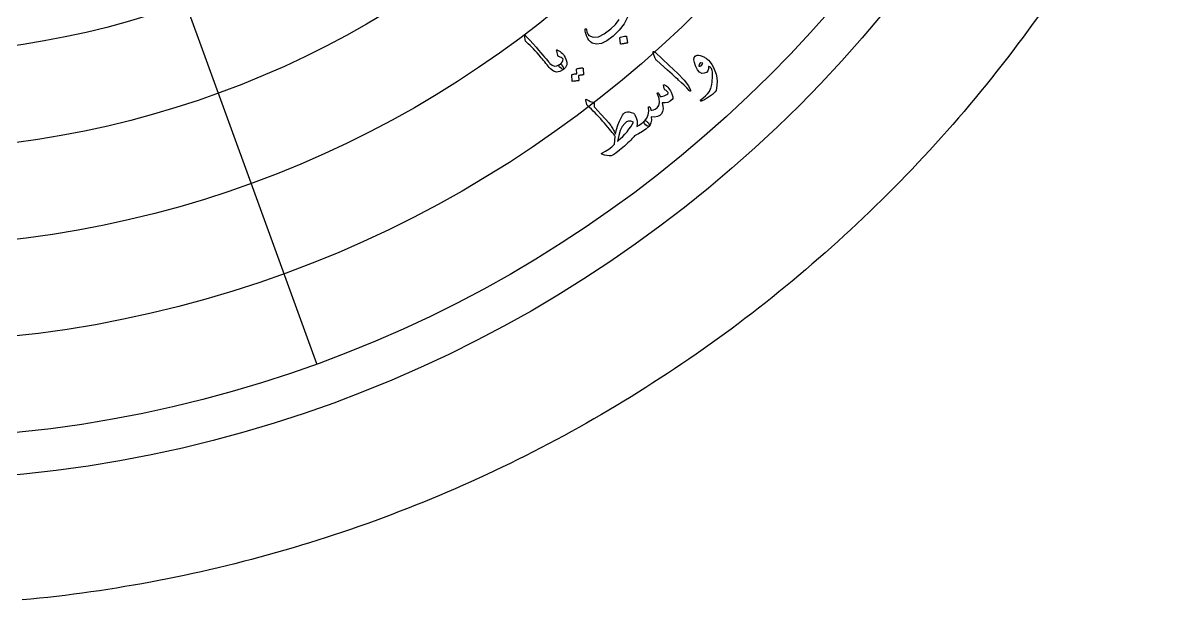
# Model space of a CAD drawing. Header units: millimetres. Extents: x -45 to 45, y -45 to 58.
# Drawn here: x 4.16 to 41, y -44.81 to -26.36 of the extents above; entities that cross this region are included whole.
import ezdxf

# ---------------------------------------------------------------- set-up
doc = ezdxf.new("R2010")
doc.units = ezdxf.units.MM
for name, color, linetype in [('CUT_OUTER', 1, 'Continuous'), ('ENGRAVE', 7, 'Continuous'), ('ENGRAVE_FINE', 8, 'Continuous'), ('GUIDE', 3, 'Continuous'), ('TEXT', 5, 'Continuous')]:
    doc.layers.add(name, color=color, linetype=linetype)

msp = doc.modelspace()

# ---------------------------------------------------------------- linework, layer by layer
at = {"layer": 'CUT_OUTER'}
msp.add_lwpolyline([(36.6316, -26.1366), (36.4706, -26.3609), (36.3081, -26.5842), (36.1443, -26.8065), (35.9792, -27.0277), (35.8127, -27.248), (35.6448, -27.4672), (35.4756, -27.6854), (35.305, -27.9026), (35.1332, -28.1187), (34.96, -28.3337), (34.7855, -28.5477), (34.6097, -28.7606), (34.4325, -28.9724), (34.2541, -29.1831), (34.0744, -29.3928), (33.8934, -29.6013), (33.7111, -29.8087), (33.5276, -30.015), (33.3428, -30.2202), (33.1567, -30.4242), (32.9694, -30.627), (32.7809, -30.8288), (32.5911, -31.0293), (32.4001, -31.2287), (32.2079, -31.4269), (32.0144, -31.624), (31.8198, -31.8198), (31.624, -32.0144), (31.4269, -32.2079), (31.2287, -32.4001), (31.0293, -32.5911), (30.8288, -32.7809), (30.627, -32.9694), (30.4242, -33.1567), (30.2202, -33.3428), (30.015, -33.5276), (29.8087, -33.7111), (29.6013, -33.8934), (29.3928, -34.0744), (29.1831, -34.2541), (28.9724, -34.4325), (28.7606, -34.6097), (28.5477, -34.7855), (28.3337, -34.96), (28.1187, -35.1332), (27.9026, -35.305), (27.6854, -35.4756), (27.4672, -35.6448), (27.248, -35.8127), (27.0277, -35.9792), (26.8065, -36.1443), (26.5842, -36.3081), (26.3609, -36.4706), (26.1366, -36.6316), (25.9114, -36.7913), (25.6851, -36.9496), (25.4579, -37.1065), (25.2298, -37.262), (25.0007, -37.4161), (24.7706, -37.5688), (24.5396, -37.7201), (24.3077, -37.87), (24.0749, -38.0184), (23.8412, -38.1654), (23.6065, -38.311), (23.371, -38.4551), (23.1346, -38.5978), (22.8974, -38.739), (22.6592, -38.8788), (22.4202, -39.0171), (22.1804, -39.1539), (21.9398, -39.2893), (21.6983, -39.4232), (21.456, -39.5556), (21.2129, -39.6865), (20.9689, -39.8159), (20.7242, -39.9438), (20.4788, -40.0702), (20.2325, -40.1951), (19.9855, -40.3185), (19.7377, -40.4404), (19.4892, -40.5607), (19.24, -40.6795), (18.99, -40.7968), (18.7393, -40.9126), (18.4879, -41.0268), (18.2359, -41.1394), (17.9831, -41.2506), (17.7296, -41.3601), (17.4755, -41.4681), (17.2208, -41.5746), (16.9653, -41.6795), (16.7093, -41.7828), (16.4526, -41.8845), (16.1953, -41.9847), (15.9374, -42.0833), (15.6788, -42.1803), (15.4197, -42.2757), (15.16, -42.3695), (14.8998, -42.4617), (14.639, -42.5523), (14.3776, -42.6414), (14.1157, -42.7288), (13.8532, -42.8146), (13.5903, -42.8988), (13.3268, -42.9814), (13.0628, -43.0623), (12.7983, -43.1417), (12.5334, -43.2194), (12.268, -43.2955), (12.0021, -43.3699), (11.7357, -43.4427), (11.469, -43.5139), (11.2017, -43.5835), (10.9341, -43.6514), (10.6661, -43.7177), (10.3976, -43.7823), (10.1288, -43.8453), (9.8596, -43.9066), (9.59, -43.9663), (9.32, -44.0243), (9.0497, -44.0806), (8.7791, -44.1353), (8.5081, -44.1884), (8.2368, -44.2397), (7.9652, -44.2895), (7.6933, -44.3375), (7.4211, -44.3839), (7.1486, -44.4286), (6.8759, -44.4716), (6.6029, -44.5129), (6.3296, -44.5526), (6.0561, -44.5906), (5.7824, -44.6269), (5.5085, -44.6616), (5.2343, -44.6945), (4.96, -44.7258), (4.6855, -44.7554), (4.4108, -44.7833), (4.1359, -44.8095)], dxfattribs=at)
at = {"layer": 'ENGRAVE'}
for radius in [39.65, 33.5042, 27.3585]:
    msp.add_circle((0, 0), radius, dxfattribs=at)
at = {"layer": 'ENGRAVE_FINE'}
for points in [[(11.4591, -31.4837), (9.3572, -25.7086)], [(13.5611, -37.2588), (11.4591, -31.4837)]]:
    msp.add_lwpolyline(points, dxfattribs=at)
for radius in [36.5771, 30.4314]:
    msp.add_circle((0, 0), radius, dxfattribs=at)
at = {"layer": 'GUIDE'}
msp.add_circle((0, 0), 41, dxfattribs=at)
at = {"layer": 'TEXT'}
msp.add_lwpolyline([(23.4965, -26.1721), (23.381, -26.3867), (23.2273, -26.5884), (23.0357, -26.7766), (22.8365, -26.9249), (22.6573, -27.0107), (22.499, -27.0345), (22.3619, -26.9967), (22.3062, -26.9584), (22.259, -26.9111), (22.2205, -26.8549), (22.1905, -26.7898), (22.1684, -26.7245), (22.1524, -26.6657), (22.1424, -26.6134), (22.1384, -26.5675), (22.1384, -26.5675), (22.139, -26.5559), (22.1429, -26.5479), (22.1503, -26.5436), (22.161, -26.5429), (22.1715, -26.545), (22.1792, -26.5509), (22.1843, -26.5604), (22.1866, -26.5736), (22.1943, -26.6355), (22.2088, -26.6866), (22.2301, -26.727), (22.2583, -26.7566), (22.3978, -26.8149), (22.5623, -26.799), (22.7515, -26.7083), (22.9642, -26.5421), (23.1055, -26.3998), (23.2294, -26.2503)], dxfattribs=at)
for points in [[(20.2093, -26.7775), (20.2086, -26.7696), (20.209, -26.7638), (20.2106, -26.7598), (20.2133, -26.7578), (20.2191, -26.757), (20.228, -26.7613), (20.24, -26.7705), (20.2551, -26.7846), (20.3693, -26.9062), (20.4735, -27.0196), (20.5677, -27.125), (20.6518, -27.2223), (20.7223, -27.3066), (20.7857, -27.382), (20.8418, -27.4486), (20.8908, -27.5064), (20.9325, -27.5554), (20.9667, -27.5958), (20.9935, -27.6275), (21.0129, -27.6506), (21.0832, -27.7105), (21.1582, -27.7368), (21.2379, -27.7293), (21.322, -27.6881), (21.3463, -27.6778), (21.3688, -27.6801), (21.3893, -27.6951), (21.408, -27.7228), (21.4318, -27.7707), (21.4457, -27.8073), (21.4497, -27.8326), (21.444, -27.8465), (21.3305, -27.9122), (21.2236, -27.9297), (21.1236, -27.8994), (21.0305, -27.8212), (20.993, -27.7785), (20.9556, -27.7355), (20.9186, -27.6921), (20.8818, -27.6483), (20.8451, -27.6042), (20.8085, -27.56), (20.7719, -27.5155), (20.7354, -27.4709), (20.6659, -27.3856), (20.6016, -27.31), (20.5427, -27.2441), (20.4891, -27.188), (20.4361, -27.1352), (20.3789, -27.0795), (20.3176, -27.0209), (20.252, -26.9593), (20.2408, -26.9478), (20.2324, -26.9359), (20.2267, -26.9236), (20.2238, -26.9111)], [(23.2523, -26.8301), (23.2527, -26.8262), (23.2546, -26.8223), (23.2581, -26.8185), (23.2631, -26.8149), (23.3079, -26.7991), (23.3533, -26.7879), (23.3993, -26.7813), (23.446, -26.7792), (23.4516, -26.7802), (23.4557, -26.7825), (23.4583, -26.7861), (23.4594, -26.791), (23.4896, -26.9887), (23.4893, -26.9943), (23.486, -26.9985), (23.4799, -27.001), (23.4709, -27.002), (23.4632, -27.0029), (23.4511, -27.0045), (23.4348, -27.0069), (23.4143, -27.01), (23.3893, -27.0141), (23.3596, -27.0192), (23.3252, -27.0254), (23.2861, -27.0328), (23.2805, -27.0332), (23.2766, -27.0322), (23.2744, -27.0296), (23.2739, -27.0256)], [(21.2633, -27.3939), (21.2277, -27.2472), (21.2256, -27.2297), (21.2299, -27.2195), (21.2406, -27.2166), (21.2577, -27.221), (21.2992, -27.2419), (21.3384, -27.2668), (21.3752, -27.2959), (21.4097, -27.3291), (21.4418, -27.3667), (21.4717, -27.4092), (21.4993, -27.4564), (21.5246, -27.5084), (21.5541, -27.6062), (21.5505, -27.6952), (21.5138, -27.7754), (21.444, -27.8465), (21.4306, -27.8478), (21.4084, -27.8381), (21.3774, -27.8173), (21.3376, -27.7854), (21.3187, -27.7665), (21.3059, -27.7488), (21.2994, -27.7323), (21.2991, -27.717), (21.302, -27.7088), (21.3068, -27.7013), (21.3134, -27.6944), (21.322, -27.6881), (21.3698, -27.6488), (21.4047, -27.606), (21.4266, -27.5599), (21.4355, -27.5103), (21.4352, -27.5072), (21.4335, -27.5041), (21.4305, -27.5011), (21.426, -27.4981), (21.3998, -27.4787), (21.37, -27.4615), (21.3366, -27.4463), (21.2995, -27.4333), (21.2864, -27.4277), (21.276, -27.4192), (21.2683, -27.408), (21.2633, -27.3939)], [(24.3292, -27.3395), (24.3158, -27.2896), (24.3188, -27.2651), (24.3384, -27.266), (24.3747, -27.2923), (24.8245, -27.7111), (25.1004, -27.9682), (25.3065, -28.1864), (25.4423, -28.3661), (25.5075, -28.5077), (25.5094, -28.5224), (25.5083, -28.5322), (25.504, -28.5372), (25.4968, -28.5374), (25.4886, -28.5349), (25.4799, -28.5299), (25.4707, -28.5224), (25.461, -28.5125), (25.3889, -28.4318), (25.3087, -28.3495), (25.2205, -28.2657), (25.1242, -28.1802), (25.0995, -28.1575), (25.0322, -28.0966), (24.9222, -27.9976), (24.7697, -27.8604), (24.4293, -27.558), (24.4124, -27.5408), (24.3986, -27.5234), (24.3879, -27.5058), (24.3802, -27.488)], [(25.6687, -27.7294), (25.6302, -27.6208), (25.6149, -27.5323), (25.6231, -27.4636), (25.6548, -27.4148), (25.6848, -27.3952), (25.7225, -27.3855), (25.7679, -27.3857), (25.8209, -27.3958), (25.8494, -27.4038), (25.8769, -27.4134), (25.9035, -27.4248), (25.9292, -27.4379), (25.9544, -27.4526), (25.9795, -27.4685), (26.0047, -27.4858), (26.0298, -27.5044), (26.0807, -27.5506), (26.1329, -27.6123), (26.1863, -27.6896), (26.2409, -27.7826), (26.2897, -27.8862), (26.3253, -27.9957), (26.3477, -28.1111), (26.3568, -28.2323), (26.3546, -28.3472), (26.3433, -28.4402), (26.323, -28.511), (26.294, -28.5596), (26.2551, -28.5992), (26.207, -28.6412), (26.1497, -28.6855), (26.0832, -28.732), (26.0487, -28.7546), (26.0161, -28.7748), (25.9853, -28.7925), (25.9566, -28.8078), (25.9298, -28.8211), (25.9052, -28.8326), (25.8827, -28.8424), (25.8624, -28.8505), (25.8489, -28.8537), (25.838, -28.8539), (25.8294, -28.8511), (25.8233, -28.8453), (25.8207, -28.8363), (25.8222, -28.8278), (25.828, -28.8196), (25.8381, -28.8119), (25.9177, -28.7529), (25.9896, -28.6888), (26.0538, -28.6195), (26.1103, -28.5451), (26.1255, -28.5196), (26.1396, -28.4886), (26.1528, -28.4521), (26.165, -28.4101), (26.1762, -28.3627), (26.1864, -28.3097), (26.1955, -28.2512), (26.2035, -28.1873), (26.2097, -28.1231), (26.2134, -28.0638), (26.2145, -28.0093), (26.2131, -27.9596), (26.2091, -27.9149), (26.2021, -27.8749), (26.1923, -27.8398), (26.1796, -27.8095), (26.1429, -27.7802), (26.1139, -27.7599), (26.0925, -27.7487), (26.0789, -27.7465), (26.0825, -27.8251), (26.0621, -27.888), (26.0179, -27.9351), (25.9498, -27.9662), (25.8722, -27.9687), (25.7996, -27.9299), (25.7318, -27.8501), (25.6687, -27.7294)], [(21.8632, -27.8383), (21.8637, -27.8344), (21.8658, -27.8306), (21.8694, -27.827), (21.8747, -27.8236), (21.8972, -27.8163), (21.9198, -27.81), (21.9423, -27.8048), (21.9647, -27.8007), (21.9873, -27.7977), (22.0103, -27.7958), (22.0336, -27.795), (22.0573, -27.7953), (22.0629, -27.7967), (22.0672, -27.7996), (22.0701, -27.8038), (22.0715, -27.8096), (22.0906, -28.0097), (22.0896, -28.0133), (22.0861, -28.016), (22.0802, -28.0179), (22.0717, -28.0189), (22.0653, -28.0188), (22.0554, -28.0194), (22.0421, -28.0207), (22.0255, -28.0228), (22.0052, -28.0256), (21.9811, -28.029), (21.9533, -28.0331), (21.9216, -28.0379), (21.9339, -28.1945), (21.9332, -28.2001), (21.9297, -28.204), (21.9235, -28.2062), (21.9145, -28.2067), (21.9067, -28.2072), (21.8946, -28.2081), (21.8782, -28.2096), (21.8576, -28.2116), (21.8324, -28.2142), (21.8025, -28.2177), (21.7678, -28.222), (21.7285, -28.2271), (21.7236, -28.2266), (21.7203, -28.225), (21.7186, -28.2221), (21.7185, -28.2179), (21.7075, -28.0216), (21.7081, -28.0177), (21.7102, -28.014), (21.7139, -28.0104), (21.7191, -28.007), (21.7378, -28.0002), (21.7567, -27.9944), (21.7757, -27.9897), (21.7948, -27.9862), (21.814, -27.9836), (21.8332, -27.9819), (21.8524, -27.9811), (21.8715, -27.9812)], [(25.8982, -27.642), (25.8407, -27.6346), (25.8016, -27.6485), (25.7807, -27.6838), (25.7779, -27.7405), (25.8205, -27.7376), (25.8548, -27.7202), (25.8807, -27.6883), (25.8982, -27.642)], [(24.6481, -28.3399), (24.6497, -28.3335), (24.6554, -28.3302), (24.665, -28.3302), (24.6785, -28.3332), (24.6977, -28.3418), (24.7206, -28.3579), (24.7472, -28.3815), (24.7775, -28.4127), (24.8105, -28.4494), (24.8401, -28.4873), (24.8663, -28.5267), (24.889, -28.5673), (24.9262, -28.6525), (24.9446, -28.7209), (24.9441, -28.7726), (24.9248, -28.8075), (24.8544, -28.8615), (24.7773, -28.8975), (24.6936, -28.9154), (24.6034, -28.9154), (24.6273, -29.0162), (24.6311, -29.1073), (24.6149, -29.1887), (24.5786, -29.2602), (24.5236, -29.3153), (24.451, -29.3506), (24.3609, -29.3663), (24.2534, -29.3621), (24.2555, -29.4666), (24.2434, -29.5522), (24.2173, -29.619), (24.1772, -29.6669), (24.1633, -29.6693), (24.1412, -29.6607), (24.111, -29.6411), (24.0726, -29.6103), (24.0397, -29.5759), (24.0225, -29.5448), (24.021, -29.517), (24.0352, -29.4926), (24.1084, -29.3991), (24.1545, -29.2955), (24.1733, -29.1821), (24.165, -29.059), (24.1645, -29.0523), (24.1652, -29.0466), (24.1672, -29.0419), (24.1704, -29.0382), (24.1754, -29.0349), (24.1807, -29.0329), (24.1862, -29.0323), (24.1922, -29.0331), (24.2026, -29.0419), (24.2129, -29.0629), (24.2233, -29.0961), (24.2337, -29.1416), (24.2754, -29.1484), (24.3236, -29.1389), (24.3782, -29.1131), (24.4391, -29.0707), (24.4971, -28.9967), (24.518, -28.897), (24.5016, -28.7718), (24.4479, -28.6213), (24.445, -28.6136), (24.4441, -28.6073), (24.445, -28.6021), (24.4479, -28.5983), (24.4536, -28.5942), (24.4594, -28.5917), (24.4653, -28.5907), (24.4714, -28.5913), (24.4778, -28.594), (24.4833, -28.5976), (24.4878, -28.6019), (24.4914, -28.6071), (24.5407, -28.703), (24.5797, -28.7037), (24.6212, -28.6982), (24.6652, -28.6863), (24.7116, -28.6682), (24.7533, -28.6464), (24.7812, -28.6254), (24.7953, -28.6051), (24.7956, -28.5856), (24.7843, -28.5661), (24.7618, -28.5438), (24.7283, -28.5188), (24.6837, -28.4909), (24.6764, -28.4784), (24.6681, -28.4491), (24.6587, -28.4029), (24.6481, -28.3399)], [(23.7122, -29.9635), (23.6923, -29.9943), (23.6666, -30.0281), (23.6352, -30.0647), (23.598, -30.1043), (23.5551, -30.1469), (23.5069, -30.1929), (23.4531, -30.2422), (23.3938, -30.2947), (23.2372, -30.4261), (23.1146, -30.5209), (23.0266, -30.5795), (22.9734, -30.6024), (22.905, -30.6058), (22.8321, -30.5981), (22.7547, -30.5793), (22.6727, -30.5494), (22.6618, -30.5429), (22.6576, -30.5364), (22.6601, -30.5301), (22.6694, -30.5238), (22.7855, -30.4602), (22.8919, -30.3902), (22.9883, -30.3137), (23.0748, -30.2311), (23.0987, -29.9861), (23.0725, -29.9472), (23.0414, -29.9041), (23.0054, -29.857), (22.9644, -29.8058), (22.9189, -29.7506), (22.869, -29.6916), (22.8149, -29.6288), (22.7566, -29.5623), (22.6955, -29.4935), (22.6348, -29.4262), (22.5746, -29.3604), (22.5147, -29.2961), (22.4553, -29.2333), (22.3966, -29.1722), (22.3384, -29.1129), (22.2808, -29.0552), (22.196, -28.9723), (22.1891, -28.9514), (22.183, -28.9311), (22.1775, -28.9115), (22.1727, -28.8926), (22.1685, -28.8743), (22.1647, -28.857), (22.1614, -28.8404), (22.1585, -28.8247), (22.1584, -28.8179), (22.16, -28.8118), (22.1632, -28.8064), (22.168, -28.8017), (22.1755, -28.7983), (22.1845, -28.7984), (22.1951, -28.8021), (22.2073, -28.8093), (22.2559, -28.8396), (22.3012, -28.863), (22.3431, -28.8795), (22.3817, -28.8892), (22.3999, -28.8942), (22.4133, -28.9034), (22.4219, -28.9167), (22.4256, -28.9341), (22.4275, -29.0116), (22.4283, -29.0243), (22.4318, -29.036), (22.438, -29.0467), (22.4469, -29.0566), (22.6417, -29.2675), (22.7905, -29.4319), (22.893, -29.55), (22.9492, -29.6218), (22.9663, -29.6469), (22.9841, -29.6754), (23.0027, -29.7071), (23.0221, -29.7422), (23.0426, -29.7805), (23.0644, -29.8217), (23.0874, -29.8659), (23.1117, -29.913), (23.1463, -29.7665), (23.1884, -29.6271), (23.2382, -29.4947), (23.2956, -29.3693), (23.3299, -29.3079), (23.3645, -29.261), (23.3994, -29.2285), (23.4348, -29.2103), (23.49, -29.1996), (23.5494, -29.2015), (23.613, -29.216), (23.6809, -29.2429), (23.6941, -29.2513), (23.7068, -29.263), (23.7189, -29.2779), (23.7304, -29.2961), (23.7737, -29.3908), (23.7975, -29.4843), (23.8017, -29.5768), (23.7861, -29.6682), (23.8673, -29.6214), (23.9363, -29.5762), (23.9928, -29.5327), (24.0371, -29.491), (24.0503, -29.4815), (24.0655, -29.4791), (24.083, -29.4838), (24.1026, -29.4956), (24.1369, -29.5247), (24.1622, -29.5526), (24.1784, -29.5795), (24.1856, -29.6052), (24.1872, -29.6279), (24.1867, -29.6455), (24.184, -29.6579), (24.1792, -29.6653), (24.0826, -29.7485), (23.9726, -29.8261), (23.8491, -29.8978), (23.7122, -29.9635)], [(23.4026, -29.5682), (23.3244, -29.669), (23.2605, -29.7982), (23.2106, -29.9559), (23.1744, -30.1422), (23.2595, -30.0649), (23.3386, -29.9875), (23.4118, -29.91), (23.479, -29.8325), (23.5402, -29.7551), (23.5955, -29.6782), (23.6447, -29.6018), (23.6881, -29.5259), (23.6032, -29.5019), (23.5274, -29.5009), (23.4605, -29.523), (23.4026, -29.5682)]]:
    msp.add_lwpolyline(points, close=True, dxfattribs=at)

doc.saveas('drawing.dxf')
